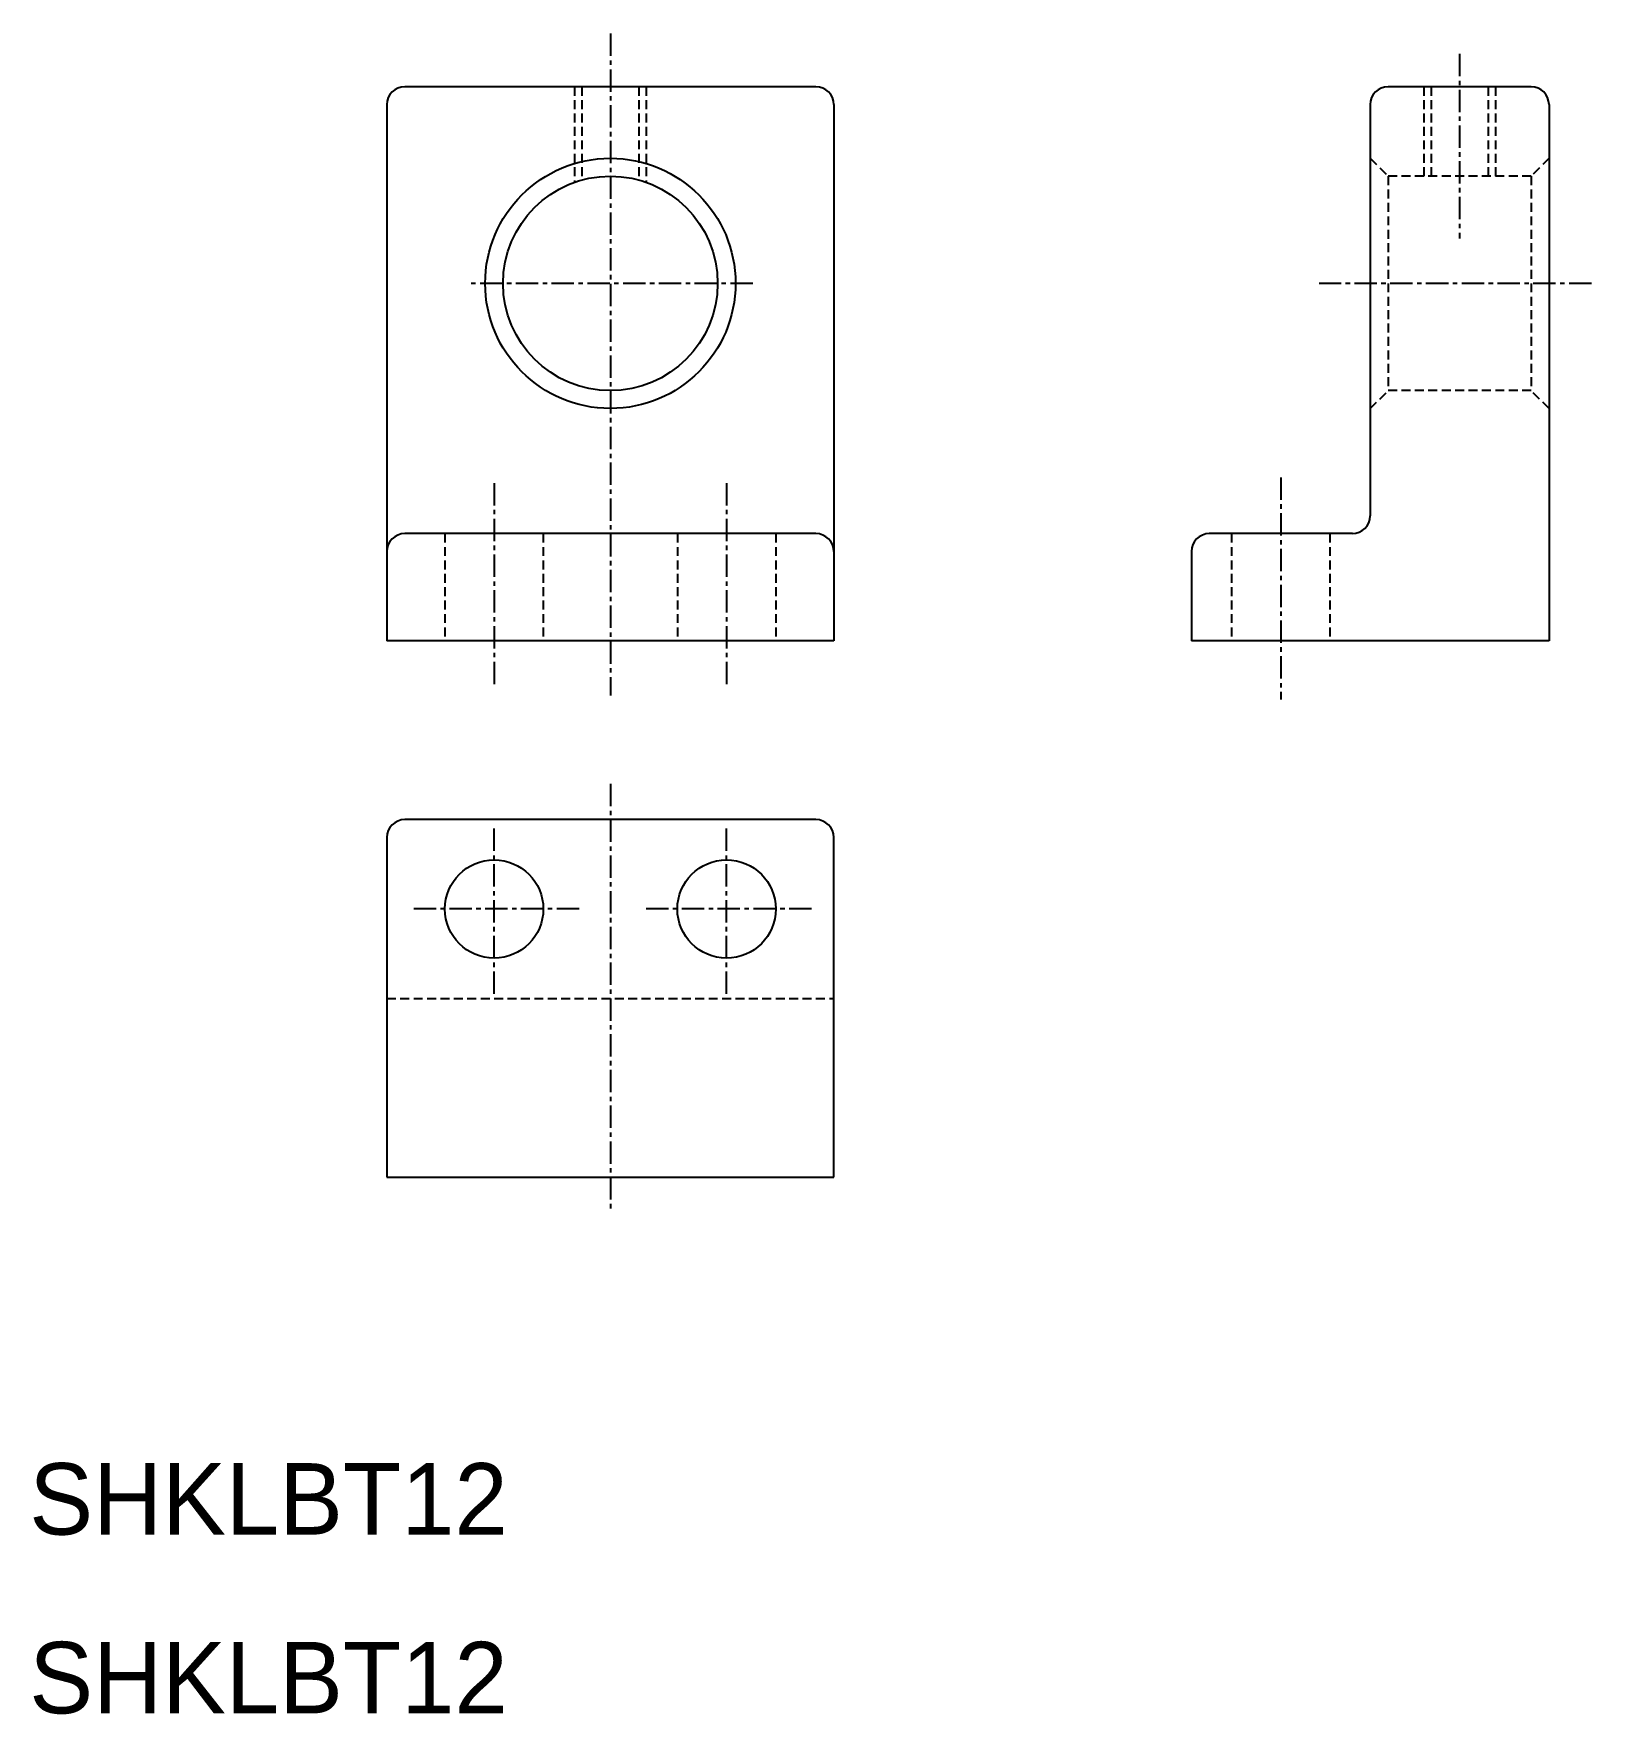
# Model space of a CAD drawing. Extents: x 10.2 to 97.4, y 9.9 to 104.
import ezdxf

# ---------------------------------------------------------------- set-up
doc = ezdxf.new("R2010")
doc.units = 0
doc.linetypes.add('CENTER', pattern=[2, 1.25, -0.25, 0.25, -0.25])
doc.linetypes.add('DASHED', pattern=[0.75, 0.5, -0.25])
doc.layers.get('0').update_dxf_attribs({"linetype": 'CONTINUOUS'})
doc.layers.add('CENTER', color=1, linetype='CENTER')

msp = doc.modelspace()

# ---------------------------------------------------------------- linework, layer by layer
at = {"color": 7, "linetype": 'CONTINUOUS'}
for p, q in [((54, 101), (31, 101)), ((94, 101), (86, 101)), ((30, 100), (30, 70)), ((55, 100), (55, 70)), ((85, 100), (85, 77)), ((95, 100), (95, 70)), ((54, 76), (31, 76)), ((84, 76), (76, 76)), ((75, 75), (75, 70)), ((55, 70), (30, 70)), ((95, 70), (75, 70)), ((54, 60), (31, 60)), ((30, 59), (30, 40)), ((55, 40), (55, 59)), ((30, 40), (55, 40))]:
    msp.add_line(p, q, dxfattribs=at)
at = {"color": 3, "linetype": 'DASHED'}
for p, q in [((40.5, 101), (40.5, 95.657)), ((40.9, 101), (40.9, 95.783)), ((44.1, 101), (44.1, 95.783)), ((44.5, 101), (44.5, 95.657)), ((88, 101), (88, 96)), ((88.4, 101), (88.4, 96)), ((91.6, 101), (91.6, 96)), ((92, 101), (92, 96)), ((85, 97), (86, 96)), ((95, 97), (94, 96)), ((94, 96), (86, 96)), ((86, 96), (86, 84)), ((94, 96), (94, 84)), ((85, 83), (86, 84)), ((94, 84), (86, 84)), ((95, 83), (94, 84)), ((33.25, 76), (33.25, 70)), ((38.75, 76), (38.75, 70)), ((46.25, 76), (46.25, 70)), ((51.75, 76), (51.75, 70)), ((77.25, 76), (77.25, 70)), ((82.75, 76), (82.75, 70)), ((30, 50), (55, 50))]:
    msp.add_line(p, q, dxfattribs=at)
at = {"color": 7, "linetype": 'CONTINUOUS'}
for centre, radius in [((42.5, 90), 7), ((42.5, 90), 6), ((36, 55), 2.75), ((49, 55), 2.75)]:
    msp.add_circle(centre, radius, dxfattribs=at)
for centre, start, end in [((31, 100), 90, 180), ((54, 100), 0, 90), ((86, 100), 90, 180), ((94, 100), 0, 90), ((84, 77), 270, 360), ((31, 75), 90, 180), ((54, 75), 0, 90), ((76, 75), 90, 180), ((31, 59), 90, 180), ((54, 59), 0, 90)]:
    msp.add_arc(centre, 1, start, end, dxfattribs=at)
at = {"layer": 'CENTER', "color": 1, "linetype": 'CENTER'}
for p, q in [((42.5, 103.972), (42.5, 66.943)), ((90, 102.836), (90, 92.514)), ((50.465, 90), (34.472, 90)), ((97.37, 90), (82.145, 90)), ((80, 79.142), (80, 66.726)), ((36, 78.829), (36, 67.492)), ((49, 78.829), (49, 67.492)), ((42.5, 62), (42.5, 38)), ((36, 50.25), (36, 59.75)), ((49, 50.25), (49, 59.75)), ((40.75, 55), (31.25, 55)), ((53.75, 55), (44.25, 55))]:
    msp.add_line(p, q, dxfattribs=at)

# ---------------------------------------------------------------- texts
at = {"color": 7, "linetype": 'CONTINUOUS'}
for p in [(10, 20), (10, 10)]:
    msp.add_text('SHKLBT12', height=4, dxfattribs=at).set_placement(p)

doc.saveas('drawing.dxf')
